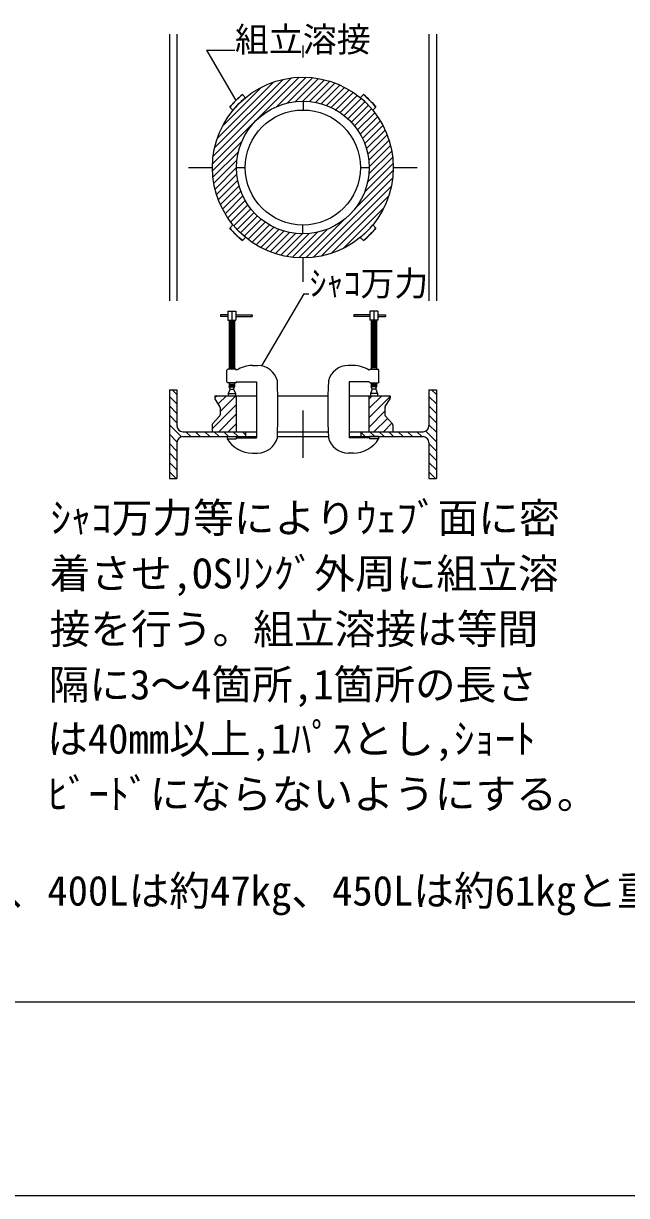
# Model space of a CAD drawing. Units: millimetres, scale not verified. Extents: x -27088 to 3772, y -2667 to 2667.
# Drawn here: x -2142 to -1431, y -2667 to -1285 of the extents above; entities that cross this region are included whole.
import ezdxf
from ezdxf.enums import TextEntityAlignment as Align

# ---------------------------------------------------------------- set-up
doc = ezdxf.new("R2010")
doc.units = ezdxf.units.MM
doc.header["$LTSCALE"] = 8
doc.linetypes.add('USER3', pattern=[50.8, 31.75, -6.35, 6.35, -6.35])
for name, color, linetype in [('0-0_0', 7, 'Continuous'), ('0-1_HARI', 7, 'Continuous'), ('0-2_WAKU', 7, 'Continuous'), ('0-3_SUNPOU', 7, 'Continuous'), ('0-4_HATTI', 7, 'Continuous'), ('0-6_DEFPOINTS', 7, 'Continuous')]:
    doc.layers.add(name, color=color, linetype=linetype)
doc.styles.add('ＭＳ ゴシック', font='')
doc.styles.get('ＭＳ ゴシック').set_extended_font_data('MS Gothic')

msp = doc.modelspace()

# ---------------------------------------------------------------- linework, layer by layer
at = {"layer": '0-1_HARI'}
for p, q in [((-1969.875, -1297.426), (-1969.875, -1612.023)), ((-1960.962, -1297.426), (-1960.962, -1612.023)), ((-1664.192, -1297.426), (-1664.192, -1612.023)), ((-1655.278, -1297.426), (-1655.278, -1612.023)), ((-1925.998, -1316.152), (-1892.964, -1316.152)), ((-1880.152, -1372.319), (-1883.877, -1368.594)), ((-1745.001, -1372.319), (-1741.277, -1368.594)), ((-1894.982, -1387.149), (-1898.707, -1383.424)), ((-1730.171, -1387.149), (-1726.446, -1383.424)), ((-1894.982, -1522.3), (-1898.707, -1526.025)), ((-1730.171, -1522.3), (-1726.446, -1526.025)), ((-1880.152, -1537.13), (-1883.877, -1540.855)), ((-1745.001, -1537.13), (-1741.277, -1540.855)), ((-1811.587, -1603.449), (-1805.382, -1603.449)), ((-1901.057, -1628.379), (-1909.763, -1628.379)), ((-1909.763, -1628.379), (-1909.763, -1630.476)), ((-1901.057, -1630.476), (-1909.763, -1630.476)), ((-1901.057, -1624.184), (-1891.619, -1624.184)), ((-1901.057, -1624.184), (-1901.057, -1634.671)), ((-1896.338, -1624.184), (-1896.338, -1634.671)), ((-1891.619, -1624.184), (-1891.619, -1634.671)), ((-1891.619, -1630.476), (-1872.427, -1630.476)), ((-1733.534, -1630.476), (-1752.727, -1630.476)), ((-1724.096, -1624.184), (-1733.534, -1624.184)), ((-1733.534, -1624.184), (-1733.534, -1634.671)), ((-1728.815, -1624.184), (-1728.815, -1634.671)), ((-1724.096, -1624.184), (-1724.096, -1634.671)), ((-1724.096, -1628.379), (-1715.39, -1628.379)), ((-1724.096, -1630.476), (-1715.39, -1630.476)), ((-1715.39, -1628.379), (-1715.39, -1630.476)), ((-1901.057, -1634.671), (-1891.619, -1634.671)), ((-1899.484, -1634.671), (-1899.484, -1692.559)), ((-1899.484, -1636.244), (-1893.192, -1636.244)), ((-1899.484, -1637.817), (-1893.192, -1637.817)), ((-1899.484, -1639.39), (-1893.192, -1639.39)), ((-1899.484, -1640.963), (-1893.192, -1640.963)), ((-1899.484, -1642.536), (-1893.192, -1642.536)), ((-1899.484, -1644.109), (-1893.192, -1644.109)), ((-1893.192, -1634.671), (-1893.192, -1692.559)), ((-1724.096, -1634.671), (-1733.534, -1634.671)), ((-1731.961, -1634.671), (-1731.961, -1692.559)), ((-1725.669, -1636.244), (-1731.961, -1636.244)), ((-1725.669, -1637.817), (-1731.961, -1637.817)), ((-1725.669, -1639.39), (-1731.961, -1639.39)), ((-1725.669, -1640.963), (-1731.961, -1640.963)), ((-1725.669, -1642.536), (-1731.961, -1642.536)), ((-1725.669, -1644.109), (-1731.961, -1644.109)), ((-1725.669, -1634.671), (-1725.669, -1692.559)), ((-1899.484, -1645.682), (-1893.192, -1645.682)), ((-1899.484, -1647.255), (-1893.192, -1647.255)), ((-1899.484, -1648.828), (-1893.192, -1648.828)), ((-1899.484, -1650.401), (-1893.192, -1650.401)), ((-1899.484, -1651.974), (-1893.192, -1651.974)), ((-1899.484, -1653.547), (-1893.192, -1653.547)), ((-1899.484, -1655.12), (-1893.192, -1655.12)), ((-1899.484, -1656.693), (-1893.192, -1656.693)), ((-1899.484, -1658.266), (-1893.192, -1658.266)), ((-1725.669, -1645.682), (-1731.961, -1645.682)), ((-1725.669, -1647.255), (-1731.961, -1647.255)), ((-1725.669, -1648.828), (-1731.961, -1648.828)), ((-1725.669, -1650.401), (-1731.961, -1650.401)), ((-1725.669, -1651.974), (-1731.961, -1651.974)), ((-1725.669, -1653.547), (-1731.961, -1653.547)), ((-1725.669, -1655.12), (-1731.961, -1655.12)), ((-1725.669, -1656.693), (-1731.961, -1656.693)), ((-1725.669, -1658.266), (-1731.961, -1658.266)), ((-1899.484, -1659.839), (-1893.192, -1659.839)), ((-1899.484, -1661.412), (-1893.192, -1661.412)), ((-1899.484, -1662.985), (-1893.192, -1662.985)), ((-1899.484, -1664.558), (-1893.192, -1664.558)), ((-1899.484, -1666.131), (-1893.192, -1666.131)), ((-1899.484, -1667.704), (-1893.192, -1667.704)), ((-1899.484, -1669.277), (-1893.192, -1669.277)), ((-1899.484, -1670.85), (-1893.192, -1670.85)), ((-1899.484, -1672.423), (-1893.192, -1672.423)), ((-1725.669, -1659.839), (-1731.961, -1659.839)), ((-1725.669, -1661.412), (-1731.961, -1661.412)), ((-1725.669, -1662.985), (-1731.961, -1662.985)), ((-1725.669, -1664.558), (-1731.961, -1664.558)), ((-1725.669, -1666.131), (-1731.961, -1666.131)), ((-1725.669, -1667.704), (-1731.961, -1667.704)), ((-1725.669, -1669.277), (-1731.961, -1669.277)), ((-1725.669, -1670.85), (-1731.961, -1670.85)), ((-1725.669, -1672.423), (-1731.961, -1672.423)), ((-1899.484, -1673.784), (-1893.192, -1673.784)), ((-1899.484, -1675.357), (-1893.192, -1675.357)), ((-1899.484, -1676.93), (-1893.192, -1676.93)), ((-1899.484, -1678.503), (-1893.192, -1678.503)), ((-1899.484, -1680.076), (-1893.192, -1680.076)), ((-1899.484, -1681.649), (-1893.192, -1681.649)), ((-1899.484, -1683.222), (-1893.192, -1683.222)), ((-1899.484, -1684.795), (-1893.192, -1684.795)), ((-1725.669, -1673.784), (-1731.961, -1673.784)), ((-1725.669, -1675.357), (-1731.961, -1675.357)), ((-1725.669, -1676.93), (-1731.961, -1676.93)), ((-1725.669, -1678.503), (-1731.961, -1678.503)), ((-1725.669, -1680.076), (-1731.961, -1680.076)), ((-1725.669, -1681.649), (-1731.961, -1681.649)), ((-1725.669, -1683.222), (-1731.961, -1683.222)), ((-1725.669, -1684.795), (-1731.961, -1684.795)), ((-1902.237, -1693.608), (-1901.188, -1692.559)), ((-1902.237, -1707.553), (-1902.237, -1693.608)), ((-1899.484, -1686.368), (-1893.192, -1686.368)), ((-1899.484, -1687.941), (-1893.192, -1687.941)), ((-1899.484, -1689.514), (-1893.192, -1689.514)), ((-1899.484, -1691.086), (-1893.192, -1691.086)), ((-1872.052, -1688.153), (-1865.977, -1688.153)), ((-1753.101, -1688.153), (-1759.176, -1688.153)), ((-1725.669, -1686.368), (-1731.961, -1686.368)), ((-1725.669, -1687.941), (-1731.961, -1687.941)), ((-1725.669, -1689.514), (-1731.961, -1689.514)), ((-1725.669, -1691.086), (-1731.961, -1691.086)), ((-1722.917, -1693.608), (-1723.965, -1692.559)), ((-1722.917, -1707.553), (-1722.917, -1693.608)), ((-1902.237, -1707.553), (-1901.188, -1708.601)), ((-1899.484, -1708.601), (-1899.484, -1713.32)), ((-1899.484, -1709.962), (-1893.192, -1709.962)), ((-1899.484, -1711.535), (-1893.192, -1711.535)), ((-1899.484, -1713.32), (-1893.192, -1713.32)), ((-1898.436, -1715.942), (-1899.484, -1713.32)), ((-1894.241, -1715.942), (-1893.192, -1713.32)), ((-1893.192, -1708.601), (-1893.192, -1713.32)), ((-1890.702, -1707.553), (-1867.107, -1707.553)), ((-1867.107, -1707.553), (-1867.107, -1773.356)), ((-1758.047, -1707.553), (-1758.047, -1773.356)), ((-1734.452, -1707.553), (-1758.047, -1707.553)), ((-1731.961, -1708.601), (-1731.961, -1713.32)), ((-1725.669, -1709.962), (-1731.961, -1709.962)), ((-1725.669, -1711.535), (-1731.961, -1711.535)), ((-1725.669, -1713.32), (-1731.961, -1713.32)), ((-1730.913, -1715.942), (-1731.961, -1713.32)), ((-1726.718, -1715.942), (-1725.669, -1713.32)), ((-1725.669, -1708.601), (-1725.669, -1713.32)), ((-1722.917, -1707.553), (-1723.965, -1708.601)), ((-1969.875, -1716.728), (-1969.875, -1821.594)), ((-1969.875, -1716.728), (-1960.962, -1716.728)), ((-1960.962, -1716.728), (-1960.962, -1759.461)), ((-1916.394, -1723.807), (-1916.394, -1726.285)), ((-1916.394, -1723.807), (-1867.107, -1723.807)), ((-1910.452, -1736.608), (-1916.044, -1727.522)), ((-1898.436, -1715.942), (-1900.533, -1721.185)), ((-1900.533, -1721.185), (-1892.144, -1721.185)), ((-1900.533, -1721.185), (-1900.533, -1723.807)), ((-1898.436, -1715.942), (-1894.241, -1715.942)), ((-1894.241, -1715.942), (-1892.144, -1721.185)), ((-1892.144, -1721.185), (-1892.144, -1723.807)), ((-1891.226, -1723.807), (-1891.226, -1766.277)), ((-1842.109, -1723.807), (-1783.045, -1723.807)), ((-1758.047, -1723.807), (-1709.546, -1723.807)), ((-1734.714, -1723.807), (-1734.714, -1766.277)), ((-1730.913, -1715.942), (-1733.01, -1721.185)), ((-1724.621, -1721.185), (-1733.01, -1721.185)), ((-1733.01, -1721.185), (-1733.01, -1723.807)), ((-1726.718, -1715.942), (-1730.913, -1715.942)), ((-1726.718, -1715.942), (-1724.621, -1721.185)), ((-1724.621, -1721.185), (-1724.621, -1723.807)), ((-1715.488, -1736.608), (-1709.896, -1727.522)), ((-1709.546, -1723.807), (-1709.546, -1726.285)), ((-1664.192, -1716.728), (-1655.278, -1716.728)), ((-1664.192, -1716.728), (-1664.192, -1759.461)), ((-1655.278, -1716.728), (-1655.278, -1821.594)), ((-1910.102, -1737.845), (-1910.102, -1746.479)), ((-1715.838, -1737.845), (-1715.838, -1746.479)), ((-1910.728, -1748.08), (-1918.914, -1756.948)), ((-1715.212, -1748.08), (-1707.026, -1756.948)), ((-1954.145, -1766.277), (-1891.226, -1766.277)), ((-1919.54, -1758.549), (-1919.54, -1766.277)), ((-1919.54, -1766.277), (-1867.107, -1766.277)), ((-1880.038, -1766.277), (-1880.038, -1772.045)), ((-1842.405, -1766.277), (-1782.749, -1766.277)), ((-1758.047, -1766.277), (-1706.4, -1766.277)), ((-1744.329, -1766.277), (-1744.329, -1772.045)), ((-1733.927, -1766.277), (-1671.008, -1766.277)), ((-1706.4, -1758.549), (-1706.4, -1766.277)), ((-1960.962, -1778.861), (-1960.962, -1821.594)), ((-1954.145, -1772.045), (-1891.226, -1772.045)), ((-1901.713, -1772.045), (-1891.226, -1772.045)), ((-1901.713, -1772.045), (-1901.713, -1774.667)), ((-1901.713, -1774.667), (-1891.226, -1774.667)), ((-1891.226, -1772.045), (-1891.226, -1774.667)), ((-1891.226, -1772.045), (-1867.107, -1772.045)), ((-1891.226, -1773.356), (-1867.107, -1773.356)), ((-1842.63, -1772.045), (-1782.524, -1772.045)), ((-1758.047, -1772.045), (-1733.927, -1772.045)), ((-1733.927, -1773.356), (-1758.047, -1773.356)), ((-1733.927, -1772.045), (-1671.008, -1772.045)), ((-1723.441, -1772.045), (-1733.927, -1772.045)), ((-1733.927, -1772.045), (-1733.927, -1774.667)), ((-1723.441, -1774.667), (-1733.927, -1774.667)), ((-1723.441, -1772.045), (-1723.441, -1774.667)), ((-1664.192, -1778.861), (-1664.192, -1821.594)), ((-1872.052, -1791.445), (-1865.977, -1791.445)), ((-1753.101, -1791.445), (-1759.176, -1791.445)), ((-1969.875, -1821.594), (-1960.962, -1821.594)), ((-1664.192, -1821.594), (-1655.278, -1821.594))]:
    msp.add_line(p, q, dxfattribs=at)
for points in [[(-1891.619, -1628.379), (-1872.427, -1628.379), (-1872.427, -1630.476)], [(-1733.534, -1628.379), (-1752.727, -1628.379), (-1752.727, -1630.476)], [(-1890.702, -1693.608), (-1891.75, -1692.559), (-1901.188, -1692.559)], [(-1734.452, -1693.608), (-1733.403, -1692.559), (-1723.965, -1692.559)], [(-1890.702, -1707.553), (-1891.75, -1708.601), (-1901.188, -1708.601)], [(-1734.452, -1707.553), (-1733.403, -1708.601), (-1723.965, -1708.601)]]:
    msp.add_lwpolyline(points, dxfattribs=at)
for radius in [106.57, 78.256, 67.854]:
    msp.add_circle((-1812.577, -1454.724), radius, dxfattribs=at)
for centre, radius, start, end in [((-1812.577, -1454.724), 111.813, 129.61851, 140.38149), ((-1812.577, -1454.724), 111.813, 39.61851, 50.38149), ((-1812.577, -1454.724), 111.813, 219.61851, 230.38149), ((-1812.577, -1454.724), 111.813, 309.61851, 320.38149), ((-1872.052, -1722.758), 34.606, 90, 122.60997), ((-1865.977, -1712.19), 24.038, 14.32768, 90), ((-1759.176, -1712.19), 24.038, 90, 165.67232), ((-1753.101, -1722.758), 34.606, 57.39003, 90), ((-2595.37, -1739.799), 753.431, 357.44726, 2.55274), ((-1029.784, -1739.799), 753.431, 177.44726, 182.55274), ((-1914.034, -1726.285), 2.36, 180, 211.6075), ((-1711.906, -1726.285), 2.36, 328.3925, 0), ((-1912.461, -1737.845), 2.36, 0, 31.6075), ((-1713.479, -1737.845), 2.36, 148.3925, 180), ((-1912.461, -1746.479), 2.36, 317.29061, 0), ((-1713.479, -1746.479), 2.36, 180, 222.70939), ((-1954.145, -1759.461), 6.816, 180, 270), ((-1917.18, -1758.549), 2.36, 137.29061, 180), ((-1708.76, -1758.549), 2.36, 0, 42.70939), ((-1671.008, -1759.461), 6.816, 270, 0), ((-1954.145, -1778.861), 6.816, 90, 180), ((-1872.052, -1756.84), 34.606, 211.00758, 270), ((-1865.977, -1767.407), 24.038, 270, 345.67232), ((-1759.176, -1767.407), 24.038, 194.32768, 270), ((-1753.101, -1756.84), 34.606, 270, 328.99242), ((-1671.008, -1778.861), 6.816, 0, 90)]:
    msp.add_arc(centre, radius, start, end, dxfattribs=at)
at = {"layer": '0-2_WAKU'}
msp.add_line((-3543.3, -2438.4), (3543.3, -2438.4), dxfattribs=at)
at = {"layer": '0-3_SUNPOU'}
for p, q in [((-1812.577, -1310.691), (-1812.577, -1324.752)), ((-1925.998, -1316.152), (-1891.641, -1375.661)), ((-1812.406, -1376.469), (-1812.406, -1386.871)), ((-1947.269, -1454.724), (-1919.147, -1454.724)), ((-1890.833, -1454.554), (-1880.43, -1454.554)), ((-1734.321, -1454.895), (-1744.723, -1454.895)), ((-1706.007, -1454.724), (-1677.885, -1454.724)), ((-1812.747, -1532.98), (-1812.747, -1522.578)), ((-1812.577, -1561.294), (-1812.577, -1589.417)), ((-1811.587, -1603.449), (-1861.421, -1688.454))]:
    msp.add_line(p, q, dxfattribs=at)
at = {"layer": '0-3_SUNPOU', "linetype": 'USER3'}
msp.add_line((-1812.577, -1741.14), (-1812.577, -1797.183), dxfattribs=at)
at = {"layer": '0-4_HATTI'}
for p, q in [((-1919.055, -1450.302), (-1816.999, -1348.247)), ((-1918.307, -1441.376), (-1825.925, -1348.994)), ((-1916.578, -1431.468), (-1835.833, -1350.723)), ((-1913.353, -1420.065), (-1847.237, -1353.948)), ((-1843.346, -1382.771), (-1808.796, -1348.222)), ((-1831.084, -1378.688), (-1801.164, -1348.768)), ((-1821.158, -1376.94), (-1794.003, -1349.786)), ((-1812.508, -1376.468), (-1787.248, -1351.209)), ((-1804.724, -1376.863), (-1780.848, -1352.988)), ((-1907.238, -1405.771), (-1861.53, -1360.064)), ((-1797.598, -1377.915), (-1774.769, -1355.087)), ((-1791.004, -1379.501), (-1768.983, -1357.479)), ((-1784.865, -1381.539), (-1763.469, -1360.144)), ((-1779.125, -1383.978), (-1758.211, -1363.065)), ((-1773.749, -1386.78), (-1753.198, -1366.23)), ((-1897.349, -1381.884), (-1894.077, -1378.174)), ((-1894.077, -1378.174), (-1892.836, -1376.934)), ((-1892.836, -1376.934), (-1889.127, -1373.225)), ((-1890.368, -1381.884), (-1891.718, -1383.424)), ((-1886.658, -1378.174), (-1890.368, -1381.884)), ((-1889.127, -1373.225), (-1888.1, -1372.319)), ((-1888.1, -1372.319), (-1883.877, -1368.594)), ((-1885.417, -1376.934), (-1886.658, -1378.174)), ((-1881.185, -1373.225), (-1885.417, -1376.934)), ((-1883.877, -1368.594), (-1880.152, -1372.319)), ((-1880.152, -1372.319), (-1881.185, -1373.225)), ((-1768.71, -1389.92), (-1748.42, -1369.63)), ((-1763.99, -1393.378), (-1743.871, -1373.259)), ((-1759.579, -1397.146), (-1739.546, -1377.113)), ((-1755.472, -1401.217), (-1735.443, -1381.189)), ((-1745.001, -1372.319), (-1741.277, -1368.594)), ((-1743.968, -1373.225), (-1745.001, -1372.319)), ((-1739.736, -1376.934), (-1743.968, -1373.225)), ((-1741.277, -1368.594), (-1737.053, -1372.319)), ((-1738.496, -1378.174), (-1739.736, -1376.934)), ((-1734.786, -1381.884), (-1738.496, -1378.174)), ((-1737.053, -1372.319), (-1736.027, -1373.225)), ((-1736.027, -1373.225), (-1732.318, -1376.934)), ((-1732.318, -1376.934), (-1731.077, -1378.174)), ((-1731.077, -1378.174), (-1727.805, -1381.884)), ((-1727.805, -1381.884), (-1726.446, -1383.424)), ((-1751.667, -1405.591), (-1731.563, -1385.487)), ((-1748.171, -1410.273), (-1727.907, -1390.009)), ((-1744.993, -1415.273), (-1724.479, -1394.759)), ((-1742.149, -1420.608), (-1721.285, -1399.744)), ((-1739.665, -1426.302), (-1718.334, -1404.971)), ((-1737.575, -1432.391), (-1715.638, -1410.454)), ((-1735.932, -1438.926), (-1713.212, -1416.206)), ((-1734.81, -1445.983), (-1711.076, -1422.249)), ((-1919.079, -1458.505), (-1884.53, -1423.956)), ((-1918.534, -1466.138), (-1888.613, -1436.217)), ((-1734.679, -1462.209), (-1707.789, -1435.319)), ((-1734.328, -1453.679), (-1709.257, -1428.608)), ((-1917.516, -1473.298), (-1890.361, -1446.143)), ((-1739.929, -1483.816), (-1706.112, -1449.999)), ((-1736.24, -1471.948), (-1706.719, -1442.427)), ((-1916.093, -1480.054), (-1890.833, -1454.794)), ((-1914.314, -1486.453), (-1890.438, -1462.577)), ((-1751.173, -1503.238), (-1706.061, -1458.127)), ((-1912.215, -1492.532), (-1889.386, -1469.704)), ((-1909.822, -1498.318), (-1887.801, -1476.297)), ((-1800.346, -1560.59), (-1706.711, -1466.955)), ((-1790.577, -1558.999), (-1708.303, -1476.725)), ((-1907.158, -1503.832), (-1885.762, -1482.437)), ((-1904.237, -1509.09), (-1883.323, -1488.176)), ((-1779.397, -1555.997), (-1711.304, -1487.904)), ((-1901.071, -1514.103), (-1880.521, -1493.552)), ((-1897.671, -1518.881), (-1877.382, -1498.592)), ((-1894.042, -1523.431), (-1873.923, -1503.311)), ((-1765.605, -1550.384), (-1716.917, -1501.696)), ((-1890.189, -1527.755), (-1870.155, -1507.722)), ((-1886.113, -1531.858), (-1866.084, -1511.829)), ((-1881.815, -1535.738), (-1861.71, -1515.634)), ((-1877.292, -1539.395), (-1857.028, -1519.13)), ((-1809.175, -1561.24), (-1764.063, -1516.128)), ((-1898.707, -1526.025), (-1894.982, -1522.3)), ((-1897.349, -1527.565), (-1898.707, -1526.025)), ((-1894.077, -1531.275), (-1897.349, -1527.565)), ((-1894.982, -1522.3), (-1891.718, -1526.025)), ((-1892.836, -1532.515), (-1894.077, -1531.275)), ((-1889.127, -1536.224), (-1892.836, -1532.515)), ((-1891.718, -1526.025), (-1890.368, -1527.565)), ((-1890.368, -1527.565), (-1886.658, -1531.275)), ((-1886.658, -1531.275), (-1885.417, -1532.515)), ((-1885.417, -1532.515), (-1881.185, -1536.224)), ((-1872.542, -1542.823), (-1852.028, -1522.309)), ((-1867.557, -1546.017), (-1846.693, -1525.152)), ((-1862.33, -1548.968), (-1840.999, -1527.637)), ((-1856.848, -1551.664), (-1834.91, -1529.726)), ((-1851.095, -1554.09), (-1828.375, -1531.369)), ((-1845.052, -1556.225), (-1821.318, -1532.491)), ((-1838.693, -1558.045), (-1813.622, -1532.974)), ((-1831.983, -1559.513), (-1805.092, -1532.622)), ((-1824.874, -1560.582), (-1795.353, -1531.062)), ((-1817.303, -1561.189), (-1783.486, -1527.372)), ((-1743.968, -1536.224), (-1739.736, -1532.515)), ((-1739.736, -1532.515), (-1738.496, -1531.275)), ((-1738.496, -1531.275), (-1734.786, -1527.565)), ((-1732.318, -1532.515), (-1736.027, -1536.224)), ((-1734.786, -1527.565), (-1733.436, -1526.025)), ((-1733.436, -1526.025), (-1730.171, -1522.3)), ((-1731.077, -1531.275), (-1732.318, -1532.515)), ((-1727.805, -1527.565), (-1731.077, -1531.275)), ((-1730.171, -1522.3), (-1726.446, -1526.025)), ((-1726.446, -1526.025), (-1727.805, -1527.565)), ((-1881.185, -1536.224), (-1880.152, -1537.13)), ((-1736.027, -1536.224), (-1737.053, -1537.13)), ((-1960.962, -1733.492), (-1969.875, -1724.578)), ((-1960.962, -1722.369), (-1966.602, -1716.728)), ((-1913.798, -1723.807), (-1916.391, -1726.4)), ((-1902.676, -1723.807), (-1912.366, -1733.498)), ((-1891.553, -1723.807), (-1910.102, -1742.356)), ((-1719.704, -1723.807), (-1734.714, -1738.817)), ((-1730.827, -1723.807), (-1734.714, -1727.694)), ((-1709.546, -1724.772), (-1734.714, -1749.939)), ((-1655.278, -1733.492), (-1664.192, -1724.578)), ((-1655.278, -1722.369), (-1660.919, -1716.728)), ((-1960.962, -1744.614), (-1969.875, -1735.701)), ((-1891.226, -1734.603), (-1919.54, -1762.917)), ((-1655.278, -1744.614), (-1664.192, -1735.701)), ((-1960.962, -1755.737), (-1969.875, -1746.823)), ((-1891.226, -1745.725), (-1911.778, -1766.277)), ((-1715.838, -1742.186), (-1734.714, -1761.062)), ((-1713.003, -1750.473), (-1728.807, -1766.277)), ((-1655.278, -1755.737), (-1664.192, -1746.823)), ((-1955.616, -1772.206), (-1969.875, -1757.946)), ((-1960.962, -1777.982), (-1969.875, -1769.069)), ((-1944.654, -1772.045), (-1950.421, -1766.277)), ((-1933.531, -1772.045), (-1939.299, -1766.277)), ((-1922.408, -1772.045), (-1928.176, -1766.277)), ((-1911.286, -1772.045), (-1917.053, -1766.277)), ((-1900.163, -1772.045), (-1905.931, -1766.277)), ((-1891.226, -1756.848), (-1900.655, -1766.277)), ((-1889.04, -1772.045), (-1894.808, -1766.277)), ((-1880.038, -1769.925), (-1883.685, -1766.277)), ((-1739.074, -1772.045), (-1744.329, -1766.79)), ((-1727.952, -1772.045), (-1733.719, -1766.277)), ((-1716.829, -1772.045), (-1722.597, -1766.277)), ((-1707.664, -1756.257), (-1717.684, -1766.277)), ((-1705.706, -1772.045), (-1711.474, -1766.277)), ((-1694.584, -1772.045), (-1700.351, -1766.277)), ((-1683.461, -1772.045), (-1689.228, -1766.277)), ((-1672.338, -1772.045), (-1678.106, -1766.277)), ((-1655.278, -1777.982), (-1667.79, -1765.47)), ((-1655.278, -1766.86), (-1664.192, -1757.946)), ((-1960.962, -1789.105), (-1969.875, -1780.191)), ((-1655.278, -1789.105), (-1664.192, -1780.191)), ((-1960.962, -1800.228), (-1969.875, -1791.314)), ((-1655.278, -1800.228), (-1664.192, -1791.314)), ((-1960.962, -1811.35), (-1969.875, -1802.437)), ((-1655.278, -1811.35), (-1664.192, -1802.437)), ((-1961.841, -1821.594), (-1969.875, -1813.56)), ((-1656.157, -1821.594), (-1664.192, -1813.56))]:
    msp.add_line(p, q, dxfattribs=at)
for points in [[(-1891.718, -1383.424), (-1894.982, -1387.149), (-1898.707, -1383.424), (-1897.349, -1381.884)], [(-1726.446, -1383.424), (-1730.171, -1387.149), (-1733.436, -1383.424), (-1734.786, -1381.884)], [(-1880.152, -1537.13), (-1883.877, -1540.855), (-1888.1, -1537.13), (-1889.127, -1536.224)], [(-1737.053, -1537.13), (-1741.277, -1540.855), (-1745.001, -1537.13), (-1743.968, -1536.224)]]:
    msp.add_lwpolyline(points, dxfattribs=at)
at = {"layer": '0-6_DEFPOINTS'}
msp.add_line((-3771.9, -2667), (3771.9, -2667), dxfattribs=at)

# ---------------------------------------------------------------- texts
at = {"layer": '0-0_0', "style": 'ＭＳ ゴシック'}
for s, height, p in [('組立溶接', 29.33, (-1892.668, -1327.168)), ('ｼｬｺ万力', 29.33, (-1804.743, -1614.782)), ('ｼｬｺ万力等によりｳｪﾌﾞ面に密', 35.19, (-2109.968, -1895.914)), ('着させ,OSﾘﾝｸﾞ外周に組立溶', 35.19, (-2110.933, -1961.562)), ('接を行う。組立溶接は等間', 35.19, (-2111.125, -2027.017)), ('隔に3～4箇所,1箇所の長さ', 35.19, (-2112.283, -2092.472)), ('は40mm以上,1ﾊﾟｽとし,ｼｮｰﾄ', 35.19, (-2114.019, -2156.384)), ('ﾋﾞｰﾄﾞにならないようにする。', 35.19, (-2113.247, -2221.454)), ('(注)OSﾘﾝｸﾞの重量は、500S･300Lが約23kg、600S･350Lが約33kg、400Lは約47kg、450Lは約61kgと重量物のため、', 35.19, (-3504.009, -2335.636))]:
    msp.add_text(s, height=height, dxfattribs=at).set_placement(p, align=Align.BOTTOM_LEFT)

doc.saveas('drawing.dxf')
